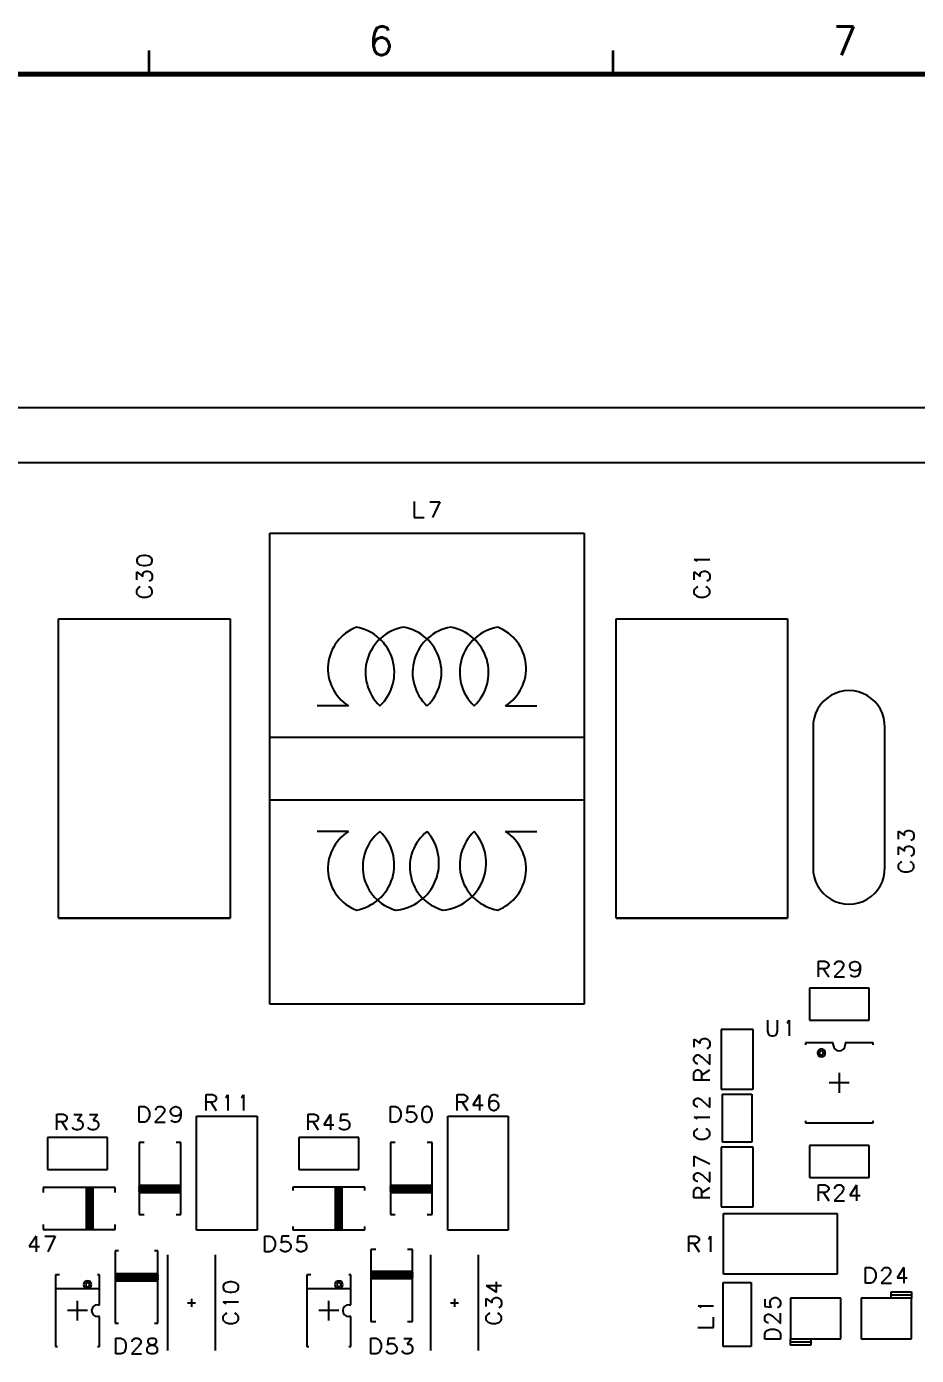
# Model space of a CAD drawing. Extents: x 295 to 953, y 10 to 290.
# Drawn here: x 722.9 to 816.4, y 150.4 to 290 of the extents above; entities that cross this region are included whole.
import ezdxf
from ezdxf.enums import TextEntityAlignment as Align

# ---------------------------------------------------------------- set-up
doc = ezdxf.new("R2010")
doc.units = 0
doc.header["$LTSCALE"] = 5
doc.header["$MEASUREMENT"] = 0
doc.layers.get('0').update_dxf_attribs({"linetype": 'CONTINUOUS', "lineweight": 25})
for name, color, linetype in [('13_C-SILK_GBR', 7, 'CONTINUOUS'), ('문자', 4, 'CONTINUOUS'), ('테두리', 3, 'CONTINUOUS')]:
    doc.layers.add(name, color=color, linetype=linetype)
doc.styles.get("Standard").update_dxf_attribs({"font": 'simplex.shx'})

# ---------------------------------------------------------------- blocks, each defined once
blk = doc.blocks.new('C')
at = {"layer": '테두리'}
for points, const_width in [([(258.75, 287.5), (258.75, 285)], 0.3), ([(307.5, 287.5), (307.5, 285)], 0.3), ([(15, 285), (15, 15), (405, 15), (405, 285), (15, 285)], 0.5)]:
    blk.add_lwpolyline(points, dxfattribs=dict(at, const_width=const_width))
at = {"layer": '문자'}
for s, p in [('6', (283.12, 288.5)), ('7', (331.88, 288.5))]:
    blk.add_text(s, height=3, dxfattribs=at).set_placement(p, align=Align.MIDDLE)

msp = doc.modelspace()

# ---------------------------------------------------------------- linework, layer by layer
at = {"layer": '13_C-SILK_GBR'}
for p, q in [((505.48, 250), (865.18, 250)), ((517.85, 244.22), (843.32, 244.22)), ((763.58, 240.1), (763.58, 238.45)), ((765.23, 240.08), (766.3, 240.08)), ((766.3, 240.08), (765.53, 238.45)), ((763.58, 238.45), (764.65, 238.45)), ((748.44, 187.3), (748.44, 236.8)), ((748.44, 236.8), (781.44, 236.8)), ((781.44, 236.8), (781.44, 187.3)), ((734.52, 234.21), (734.44, 233.99)), ((734.44, 233.99), (734.44, 233.84)), ((734.44, 233.84), (734.52, 233.6)), ((734.74, 234.36), (734.52, 234.21)), ((734.52, 233.6), (734.74, 233.45)), ((735.14, 234.45), (734.74, 234.36)), ((734.74, 233.45), (735.14, 233.38)), ((735.37, 234.45), (735.14, 234.45)), ((735.14, 233.38), (735.37, 233.38)), ((735.76, 234.36), (735.37, 234.45)), ((735.37, 233.38), (735.76, 233.45)), ((735.99, 234.21), (735.76, 234.36)), ((735.76, 233.45), (735.99, 233.6)), ((736.07, 233.99), (735.99, 234.21)), ((735.99, 233.6), (736.07, 233.84)), ((736.07, 233.84), (736.07, 233.99)), ((793.24, 233.88), (793.01, 234.01)), ((793.01, 234.01), (794.64, 234.01)), ((793.32, 233.8), (793.24, 233.88)), ((734.44, 231.88), (734.44, 232.71)), ((734.44, 232.71), (735.07, 232.25)), ((735.07, 232.49), (735.14, 232.64)), ((735.07, 232.25), (735.07, 232.49)), ((735.14, 232.64), (735.22, 232.71)), ((735.22, 232.71), (735.44, 232.8)), ((735.44, 232.8), (735.61, 232.8)), ((735.61, 232.8), (735.84, 232.71)), ((735.91, 231.8), (735.76, 231.73)), ((735.84, 232.71), (735.99, 232.56)), ((735.99, 231.88), (735.91, 231.8)), ((735.99, 232.56), (736.07, 232.34)), ((736.07, 232.1), (735.99, 231.88)), ((736.07, 232.34), (736.07, 232.1)), ((793.01, 231.88), (793.01, 232.71)), ((793.01, 232.71), (793.64, 232.25)), ((793.64, 232.49), (793.71, 232.64)), ((793.64, 232.25), (793.64, 232.49)), ((793.71, 232.64), (793.79, 232.71)), ((793.79, 232.71), (794.01, 232.8)), ((794.01, 232.8), (794.19, 232.8)), ((794.19, 232.8), (794.42, 232.71)), ((794.49, 231.8), (794.34, 231.73)), ((794.42, 232.71), (794.57, 232.56)), ((794.57, 231.88), (794.49, 231.8)), ((794.57, 232.56), (794.64, 232.34)), ((794.64, 232.1), (794.57, 231.88)), ((794.64, 232.34), (794.64, 232.1)), ((734.52, 230.92), (734.42, 230.78)), ((734.42, 230.78), (734.42, 230.5)), ((734.42, 230.5), (734.52, 230.36)), ((734.67, 231.07), (734.52, 230.92)), ((734.52, 230.36), (734.67, 230.22)), ((734.81, 231.15), (734.67, 231.07)), ((735.84, 231.07), (735.67, 231.15)), ((735.99, 230.92), (735.84, 231.07)), ((735.84, 230.22), (735.99, 230.36)), ((736.07, 230.78), (735.99, 230.92)), ((735.99, 230.36), (736.07, 230.5)), ((736.07, 230.5), (736.07, 230.78)), ((793.09, 230.92), (792.99, 230.78)), ((792.99, 230.78), (792.99, 230.5)), ((792.99, 230.5), (793.09, 230.36)), ((793.24, 231.07), (793.09, 230.92)), ((793.09, 230.36), (793.24, 230.22)), ((793.39, 231.15), (793.24, 231.07)), ((794.42, 231.07), (794.24, 231.15)), ((794.57, 230.92), (794.42, 231.07)), ((794.42, 230.22), (794.57, 230.36)), ((794.64, 230.78), (794.57, 230.92)), ((794.57, 230.36), (794.64, 230.5)), ((794.64, 230.5), (794.64, 230.78)), ((734.67, 230.22), (734.81, 230.14)), ((734.81, 230.14), (735.04, 230.08)), ((735.04, 230.08), (735.44, 230.08)), ((735.44, 230.08), (735.67, 230.14)), ((735.67, 230.14), (735.84, 230.22)), ((793.24, 230.22), (793.39, 230.14)), ((793.39, 230.14), (793.62, 230.08)), ((793.62, 230.08), (794.01, 230.08)), ((794.01, 230.08), (794.24, 230.14)), ((794.24, 230.14), (794.42, 230.22)), ((726.23, 227.78), (744.25, 227.78)), ((726.23, 196.35), (726.23, 227.78)), ((744.25, 227.78), (744.25, 196.35)), ((784.8, 227.78), (802.83, 227.78)), ((784.8, 196.35), (784.8, 227.78)), ((802.83, 227.78), (802.83, 196.35)), ((756.69, 218.65), (753.39, 218.65)), ((773.19, 218.65), (776.49, 218.65)), ((805.5, 216.36), (805.5, 201.7)), ((813.04, 201.7), (813.04, 216.36)), ((748.44, 208.75), (748.44, 215.35)), ((748.44, 215.35), (781.44, 215.35)), ((781.44, 215.35), (781.44, 208.75)), ((781.44, 208.75), (748.44, 208.75)), ((756.69, 205.45), (753.39, 205.45)), ((773.19, 205.45), (776.49, 205.45)), ((814.46, 204.65), (814.46, 205.49)), ((814.46, 205.49), (815.09, 205.03)), ((815.09, 205.26), (815.16, 205.41)), ((815.09, 205.03), (815.09, 205.26)), ((815.16, 205.41), (815.24, 205.49)), ((815.24, 205.49), (815.46, 205.57)), ((815.46, 205.57), (815.64, 205.57)), ((815.64, 205.57), (815.87, 205.49)), ((815.87, 205.49), (816.02, 205.34)), ((816.02, 205.34), (816.09, 205.11)), ((814.46, 203), (814.46, 203.84)), ((814.46, 203.84), (815.09, 203.38)), ((815.16, 203.76), (815.24, 203.84)), ((815.24, 203.84), (815.46, 203.92)), ((815.46, 203.92), (815.64, 203.92)), ((815.64, 203.92), (815.87, 203.84)), ((815.94, 204.58), (815.79, 204.5)), ((815.87, 203.84), (816.02, 203.69)), ((816.02, 204.65), (815.94, 204.58)), ((816.09, 204.88), (816.02, 204.65)), ((816.09, 205.11), (816.09, 204.88)), ((815.09, 203.61), (815.16, 203.76)), ((815.09, 203.38), (815.09, 203.61)), ((815.94, 202.93), (815.79, 202.85)), ((816.02, 203), (815.94, 202.93)), ((816.02, 203.69), (816.09, 203.46)), ((816.09, 203.23), (816.02, 203)), ((816.09, 203.46), (816.09, 203.23)), ((814.54, 202.05), (814.44, 201.91)), ((814.44, 201.91), (814.44, 201.62)), ((814.44, 201.62), (814.54, 201.48)), ((814.69, 202.2), (814.54, 202.05)), ((814.54, 201.48), (814.69, 201.34)), ((814.84, 202.27), (814.69, 202.2)), ((814.69, 201.34), (814.84, 201.27)), ((814.84, 201.27), (815.07, 201.2)), ((815.07, 201.2), (815.46, 201.2)), ((815.46, 201.2), (815.69, 201.27)), ((815.87, 202.2), (815.69, 202.27)), ((815.69, 201.27), (815.87, 201.34)), ((816.02, 202.05), (815.87, 202.2)), ((815.87, 201.34), (816.02, 201.48)), ((816.09, 201.91), (816.02, 202.05)), ((816.02, 201.48), (816.09, 201.62)), ((816.09, 201.62), (816.09, 201.91)), ((744.25, 196.35), (726.23, 196.35)), ((726.23, 196.35), (744.25, 196.35)), ((802.83, 196.35), (784.8, 196.35)), ((784.8, 196.35), (802.83, 196.35)), ((806.07, 190.19), (806.07, 191.84)), ((806.07, 191.84), (806.75, 191.84)), ((806.75, 191.84), (806.98, 191.74)), ((806.98, 191.74), (807.05, 191.66)), ((807.05, 191.66), (807.14, 191.51)), ((807.14, 191.36), (807.05, 191.21)), ((807.14, 191.51), (807.14, 191.36)), ((807.79, 191.51), (807.87, 191.66)), ((807.79, 191.44), (807.79, 191.51)), ((807.87, 191.66), (807.94, 191.74)), ((807.94, 191.74), (808.09, 191.84)), ((808.09, 191.84), (808.4, 191.84)), ((808.4, 191.84), (808.55, 191.74)), ((808.55, 191.74), (808.63, 191.66)), ((808.63, 191.66), (808.7, 191.51)), ((808.7, 191.36), (808.63, 191.21)), ((808.7, 191.51), (808.7, 191.36)), ((809.37, 191.36), (809.44, 191.59)), ((809.37, 191.29), (809.37, 191.36)), ((809.44, 191.04), (809.37, 191.29)), ((809.44, 191.59), (809.61, 191.74)), ((809.61, 191.74), (809.86, 191.81)), ((809.86, 191.81), (809.94, 191.81)), ((809.94, 191.81), (810.19, 191.74)), ((810.19, 191.74), (810.35, 191.59)), ((810.35, 191.59), (810.44, 191.29)), ((810.44, 191.29), (810.35, 191.04)), ((810.44, 191.29), (810.44, 190.89)), ((806.75, 191.04), (806.07, 191.04)), ((806.59, 191.04), (807.14, 190.19)), ((806.98, 191.11), (806.75, 191.04)), ((807.05, 191.21), (806.98, 191.11)), ((808.48, 190.96), (807.72, 190.19)), ((807.72, 190.19), (808.79, 190.19)), ((808.63, 191.21), (808.48, 190.96)), ((809.61, 190.89), (809.44, 191.04)), ((809.53, 190.26), (809.44, 190.41)), ((809.77, 190.19), (809.53, 190.26)), ((809.86, 190.81), (809.61, 190.89)), ((809.94, 190.19), (809.77, 190.19)), ((809.94, 190.81), (809.86, 190.81)), ((810.19, 190.89), (809.94, 190.81)), ((810.19, 190.26), (809.94, 190.19)), ((810.35, 191.04), (810.19, 190.89)), ((810.35, 190.49), (810.19, 190.26)), ((810.44, 190.89), (810.35, 190.49)), ((811.4, 188.98), (805.11, 188.98)), ((805.11, 188.98), (805.11, 185.62)), ((811.4, 185.62), (811.4, 188.98)), ((781.44, 187.3), (748.44, 187.3)), ((800.7, 185.65), (800.7, 184.48)), ((801.78, 184.48), (801.78, 185.65)), ((795.85, 184.67), (795.85, 178.38)), ((799.2, 184.67), (795.85, 184.67)), ((799.2, 178.38), (799.2, 184.67)), ((800.7, 184.48), (800.78, 184.22)), ((801.69, 184.22), (801.78, 184.48)), ((802.77, 185.32), (802.86, 185.4)), ((802.86, 185.4), (802.99, 185.63)), ((802.99, 185.63), (802.99, 184)), ((805.11, 185.62), (811.4, 185.62)), ((793.01, 182.79), (793.01, 183.63)), ((793.01, 183.63), (793.64, 183.17)), ((793.64, 183.4), (793.71, 183.55)), ((793.64, 183.17), (793.64, 183.4)), ((793.71, 183.55), (793.79, 183.63)), ((793.79, 183.63), (794.01, 183.71)), ((794.01, 183.71), (794.19, 183.71)), ((794.19, 183.71), (794.42, 183.63)), ((794.42, 183.63), (794.57, 183.48)), ((794.57, 183.48), (794.64, 183.25)), ((794.64, 183.01), (794.57, 182.79)), ((794.64, 183.25), (794.64, 183.01)), ((800.78, 184.22), (800.93, 184.07)), ((800.93, 184.07), (801.17, 184)), ((801.17, 184), (801.32, 184)), ((801.32, 184), (801.54, 184.07)), ((801.54, 184.07), (801.69, 184.22)), ((804.69, 183.24), (804.69, 183.03)), ((807.62, 183.24), (804.69, 183.24)), ((807.62, 183.03), (807.62, 183.24)), ((808.88, 183.24), (808.88, 183.03)), ((811.81, 183.24), (808.88, 183.24)), ((811.81, 183.03), (811.81, 183.24)), ((792.99, 181.68), (793.09, 181.83)), ((792.99, 181.36), (792.99, 181.68)), ((793.09, 181.83), (793.16, 181.9)), ((793.16, 181.9), (793.32, 181.98)), ((793.32, 181.98), (793.47, 181.98)), ((793.47, 181.98), (793.62, 181.9)), ((793.62, 181.9), (793.86, 181.75)), ((793.86, 181.75), (794.64, 180.99)), ((794.49, 182.71), (794.34, 182.64)), ((794.57, 182.79), (794.49, 182.71)), ((794.64, 180.99), (794.64, 182.06)), ((793.09, 181.21), (792.99, 181.36)), ((792.99, 180.03), (793.09, 180.25)), ((793.16, 181.14), (793.09, 181.21)), ((793.09, 180.25), (793.16, 180.33)), ((793.32, 181.06), (793.16, 181.14)), ((793.16, 180.33), (793.32, 180.41)), ((793.39, 181.06), (793.32, 181.06)), ((793.32, 180.41), (793.47, 180.41)), ((793.47, 180.41), (793.62, 180.33)), ((793.62, 180.33), (793.71, 180.25)), ((793.71, 180.25), (793.79, 180.03)), ((793.79, 179.87), (794.64, 180.41)), ((808.25, 180.1), (808.25, 178)), ((792.99, 179.34), (792.99, 180.03)), ((794.64, 179.34), (792.99, 179.34)), ((793.79, 180.03), (793.79, 179.34)), ((809.3, 179.05), (807.2, 179.05)), ((741.72, 176.16), (741.72, 177.81)), ((741.72, 177.81), (742.4, 177.81)), ((742.4, 177.81), (742.63, 177.71)), ((742.63, 177.71), (742.7, 177.64)), ((742.7, 177.64), (742.79, 177.49)), ((742.79, 177.34), (742.7, 177.19)), ((742.79, 177.49), (742.79, 177.34)), ((743.79, 177.49), (743.87, 177.56)), ((743.87, 177.56), (744, 177.79)), ((744, 177.79), (744, 176.16)), ((745.44, 177.49), (745.52, 177.56)), ((745.52, 177.56), (745.65, 177.79)), ((745.65, 177.79), (745.65, 176.16)), ((768.12, 176.16), (768.12, 177.81)), ((768.12, 177.81), (768.8, 177.81)), ((768.8, 177.81), (769.03, 177.71)), ((769.03, 177.71), (769.1, 177.64)), ((769.1, 177.64), (769.19, 177.49)), ((769.19, 177.34), (769.1, 177.19)), ((769.19, 177.49), (769.19, 177.34)), ((770.47, 177.79), (769.77, 176.71)), ((770.47, 177.79), (770.47, 176.16)), ((771.49, 177.49), (771.42, 177.09)), ((771.66, 177.71), (771.49, 177.49)), ((771.91, 177.79), (771.66, 177.71)), ((772.07, 177.79), (771.91, 177.79)), ((772.32, 177.71), (772.07, 177.79)), ((772.4, 177.56), (772.32, 177.71)), ((792.99, 177.14), (793.09, 177.29)), ((793.09, 177.29), (793.16, 177.36)), ((793.16, 177.36), (793.32, 177.44)), ((793.32, 177.44), (793.47, 177.44)), ((793.47, 177.44), (793.62, 177.36)), ((793.62, 177.36), (793.86, 177.21)), ((794.64, 176.45), (794.64, 177.52)), ((795.85, 178.38), (799.2, 178.38)), ((796, 172.82), (796, 177.85)), ((796, 177.85), (799.05, 177.85)), ((799.05, 177.85), (799.05, 172.82)), ((734.7, 176.57), (735.24, 176.57)), ((734.7, 174.92), (734.7, 176.57)), ((735.24, 176.57), (735.47, 176.47)), ((735.47, 176.47), (735.62, 176.32)), ((735.62, 176.32), (735.69, 176.18)), ((735.69, 176.18), (735.78, 175.95)), ((735.78, 175.95), (735.78, 175.55)), ((736.43, 176.25), (736.5, 176.4)), ((736.43, 176.18), (736.43, 176.25)), ((736.5, 176.4), (736.58, 176.47)), ((736.58, 176.47), (736.73, 176.57)), ((736.73, 176.57), (737.04, 176.57)), ((737.04, 176.57), (737.19, 176.47)), ((737.27, 175.95), (737.12, 175.7)), ((737.19, 176.47), (737.27, 176.4)), ((737.27, 176.4), (737.34, 176.25)), ((737.34, 176.1), (737.27, 175.95)), ((737.34, 176.25), (737.34, 176.1)), ((738, 176.1), (738.08, 176.32)), ((738, 176.03), (738, 176.1)), ((738.08, 175.77), (738, 176.03)), ((738.08, 176.32), (738.25, 176.47)), ((738.25, 176.47), (738.5, 176.55)), ((738.5, 176.55), (738.57, 176.55)), ((738.57, 176.55), (738.83, 176.47)), ((738.83, 176.47), (738.99, 176.32)), ((738.99, 176.32), (739.08, 176.03)), ((739.08, 176.03), (738.99, 175.77)), ((739.08, 176.03), (739.08, 175.62)), ((742.4, 177.01), (741.72, 177.01)), ((742.24, 177.01), (742.79, 176.16)), ((742.63, 177.09), (742.4, 177.01)), ((742.7, 177.19), (742.63, 177.09)), ((761.1, 176.57), (761.64, 176.57)), ((761.1, 174.92), (761.1, 176.57)), ((761.64, 176.57), (761.87, 176.47)), ((761.87, 176.47), (762.02, 176.32)), ((762.02, 176.32), (762.09, 176.18)), ((762.09, 176.18), (762.18, 175.95)), ((762.18, 175.95), (762.18, 175.55)), ((762.9, 176.55), (762.83, 175.85)), ((762.83, 175.85), (762.9, 175.92)), ((763.67, 176.55), (762.9, 176.55)), ((762.9, 175.92), (763.13, 176)), ((763.13, 176), (763.35, 176)), ((763.35, 176), (763.59, 175.92)), ((763.59, 175.92), (763.74, 175.77)), ((764.48, 176.25), (764.4, 175.85)), ((764.63, 176.47), (764.48, 176.25)), ((764.87, 176.55), (764.63, 176.47)), ((765.02, 176.55), (764.87, 176.55)), ((765.24, 176.47), (765.02, 176.55)), ((765.39, 176.25), (765.24, 176.47)), ((765.48, 175.85), (765.39, 176.25)), ((768.8, 177.01), (768.12, 177.01)), ((768.64, 177.01), (769.19, 176.16)), ((769.03, 177.09), (768.8, 177.01)), ((769.1, 177.19), (769.03, 177.09)), ((769.77, 176.71), (770.84, 176.71)), ((771.42, 177.09), (771.42, 176.71)), ((771.49, 176.94), (771.42, 176.71)), ((771.42, 176.71), (771.49, 176.39)), ((771.66, 177.09), (771.49, 176.94)), ((771.49, 176.39), (771.66, 176.24)), ((771.91, 177.16), (771.66, 177.09)), ((771.66, 176.24), (771.91, 176.16)), ((771.99, 177.16), (771.91, 177.16)), ((771.91, 176.16), (771.99, 176.16)), ((772.23, 177.09), (771.99, 177.16)), ((771.99, 176.16), (772.23, 176.24)), ((772.4, 176.94), (772.23, 177.09)), ((772.23, 176.24), (772.4, 176.39)), ((772.49, 176.71), (772.4, 176.94)), ((772.4, 176.39), (772.49, 176.61)), ((772.49, 176.61), (772.49, 176.71)), ((792.99, 176.83), (792.99, 177.14)), ((793.09, 176.68), (792.99, 176.83)), ((793.16, 176.6), (793.09, 176.68)), ((793.32, 176.53), (793.16, 176.6)), ((793.39, 176.53), (793.32, 176.53)), ((793.86, 177.21), (794.64, 176.45)), ((726.04, 174.1), (726.04, 175.75)), ((726.04, 175.75), (726.73, 175.75)), ((726.73, 174.95), (726.04, 174.95)), ((726.57, 174.95), (727.11, 174.1)), ((726.73, 175.75), (726.95, 175.65)), ((726.95, 175.03), (726.73, 174.95)), ((726.95, 175.65), (727.03, 175.58)), ((727.03, 175.12), (726.95, 175.03)), ((727.03, 175.58), (727.11, 175.42)), ((727.11, 175.27), (727.03, 175.12)), ((727.11, 175.42), (727.11, 175.27)), ((727.84, 175.73), (728.68, 175.73)), ((728.68, 175.73), (728.22, 175.1)), ((728.22, 175.1), (728.45, 175.1)), ((728.45, 175.1), (728.6, 175.03)), ((728.6, 175.03), (728.68, 174.95)), ((728.68, 174.95), (728.76, 174.73)), ((728.76, 174.55), (728.68, 174.32)), ((728.76, 174.73), (728.76, 174.55)), ((729.49, 175.73), (730.33, 175.73)), ((730.33, 175.73), (729.87, 175.1)), ((729.87, 175.1), (730.1, 175.1)), ((730.1, 175.1), (730.25, 175.03)), ((730.25, 175.03), (730.33, 174.95)), ((730.33, 174.95), (730.41, 174.73)), ((730.41, 174.55), (730.33, 174.32)), ((730.41, 174.73), (730.41, 174.55)), ((735.24, 174.92), (734.7, 174.92)), ((735.47, 175), (735.24, 174.92)), ((735.62, 175.15), (735.47, 175)), ((735.69, 175.32), (735.62, 175.15)), ((735.78, 175.55), (735.69, 175.32)), ((737.12, 175.7), (736.35, 174.92)), ((736.35, 174.92), (737.43, 174.92)), ((738.25, 175.62), (738.08, 175.77)), ((738.17, 175), (738.08, 175.15)), ((738.41, 174.92), (738.17, 175)), ((738.5, 175.55), (738.25, 175.62)), ((738.57, 174.92), (738.41, 174.92)), ((738.57, 175.55), (738.5, 175.55)), ((738.83, 175.62), (738.57, 175.55)), ((738.83, 175), (738.57, 174.92)), ((738.99, 175.77), (738.83, 175.62)), ((738.99, 175.23), (738.83, 175)), ((739.08, 175.62), (738.99, 175.23)), ((740.73, 163.58), (740.73, 175.54)), ((740.73, 175.54), (747.08, 175.54)), ((747.08, 175.54), (747.08, 163.58)), ((752.44, 174.1), (752.44, 175.75)), ((752.44, 175.75), (753.13, 175.75)), ((753.13, 174.95), (752.44, 174.95)), ((752.97, 174.95), (753.51, 174.1)), ((753.13, 175.75), (753.35, 175.65)), ((753.35, 175.03), (753.13, 174.95)), ((753.35, 175.65), (753.43, 175.58)), ((753.43, 175.12), (753.35, 175.03)), ((753.43, 175.58), (753.51, 175.42)), ((753.51, 175.27), (753.43, 175.12)), ((753.51, 175.42), (753.51, 175.27)), ((754.8, 175.73), (754.09, 174.65)), ((754.09, 174.65), (755.16, 174.65)), ((754.8, 175.73), (754.8, 174.1)), ((755.89, 175.73), (755.82, 175.03)), ((755.82, 175.03), (755.89, 175.1)), ((756.65, 175.73), (755.89, 175.73)), ((755.89, 175.1), (756.12, 175.18)), ((756.12, 175.18), (756.34, 175.18)), ((756.34, 175.18), (756.58, 175.1)), ((756.58, 175.1), (756.73, 174.95)), ((756.73, 174.95), (756.81, 174.73)), ((756.81, 174.55), (756.73, 174.32)), ((756.81, 174.73), (756.81, 174.55)), ((761.64, 174.92), (761.1, 174.92)), ((761.87, 175), (761.64, 174.92)), ((762.02, 175.15), (761.87, 175)), ((762.09, 175.32), (762.02, 175.15)), ((762.18, 175.55), (762.09, 175.32)), ((762.83, 175.08), (762.75, 175.23)), ((762.9, 175), (762.83, 175.08)), ((763.13, 174.92), (762.9, 175)), ((763.35, 174.92), (763.13, 174.92)), ((763.59, 175), (763.35, 174.92)), ((763.74, 175.15), (763.59, 175)), ((763.74, 175.77), (763.83, 175.55)), ((763.83, 175.38), (763.74, 175.15)), ((763.83, 175.55), (763.83, 175.38)), ((764.4, 175.85), (764.4, 175.62)), ((764.4, 175.62), (764.48, 175.23)), ((764.48, 175.23), (764.63, 175)), ((764.63, 175), (764.87, 174.92)), ((764.87, 174.92), (765.02, 174.92)), ((765.02, 174.92), (765.24, 175)), ((765.24, 175), (765.39, 175.23)), ((765.39, 175.23), (765.48, 175.62)), ((765.48, 175.62), (765.48, 175.85)), ((767.13, 163.58), (767.13, 175.54)), ((767.13, 175.54), (773.48, 175.54)), ((773.48, 175.54), (773.48, 163.58)), ((793.24, 175.31), (793.01, 175.43)), ((793.01, 175.43), (794.64, 175.43)), ((793.32, 175.22), (793.24, 175.31)), ((804.69, 175.07), (804.69, 174.86)), ((804.69, 174.86), (811.81, 174.86)), ((811.81, 174.86), (811.81, 175.07)), ((725.08, 173.3), (725.08, 169.95)), ((731.37, 173.3), (725.08, 173.3)), ((727.77, 174.25), (727.69, 174.4)), ((727.84, 174.17), (727.77, 174.25)), ((728.07, 174.1), (727.84, 174.17)), ((728.3, 174.1), (728.07, 174.1)), ((728.53, 174.17), (728.3, 174.1)), ((728.68, 174.32), (728.53, 174.17)), ((729.42, 174.25), (729.34, 174.4)), ((729.49, 174.17), (729.42, 174.25)), ((729.72, 174.1), (729.49, 174.17)), ((729.95, 174.1), (729.72, 174.1)), ((730.18, 174.17), (729.95, 174.1)), ((730.33, 174.32), (730.18, 174.17)), ((731.37, 169.95), (731.37, 173.3)), ((751.48, 173.3), (751.48, 169.95)), ((757.77, 173.3), (751.48, 173.3)), ((755.82, 174.25), (755.74, 174.4)), ((755.89, 174.17), (755.82, 174.25)), ((756.12, 174.1), (755.89, 174.17)), ((756.34, 174.1), (756.12, 174.1)), ((756.58, 174.17), (756.34, 174.1)), ((756.73, 174.32), (756.58, 174.17)), ((757.77, 169.95), (757.77, 173.3)), ((793.09, 174), (792.99, 173.86)), ((792.99, 173.86), (792.99, 173.57)), ((792.99, 173.57), (793.09, 173.43)), ((793.24, 174.15), (793.09, 174)), ((793.09, 173.43), (793.24, 173.29)), ((793.39, 174.22), (793.24, 174.15)), ((793.24, 173.29), (793.39, 173.22)), ((793.39, 173.22), (793.62, 173.15)), ((793.62, 173.15), (794.01, 173.15)), ((794.01, 173.15), (794.24, 173.22)), ((794.42, 174.15), (794.24, 174.22)), ((794.24, 173.22), (794.42, 173.29)), ((794.57, 174), (794.42, 174.15)), ((794.42, 173.29), (794.57, 173.43)), ((794.64, 173.86), (794.57, 174)), ((794.57, 173.43), (794.64, 173.57)), ((794.64, 173.57), (794.64, 173.86)), ((734.69, 172.77), (734.69, 165.22)), ((735.21, 172.77), (734.69, 172.77)), ((739.09, 172.77), (738.57, 172.77)), ((739.09, 165.22), (739.09, 172.77)), ((761.09, 172.77), (761.09, 165.22)), ((761.61, 172.77), (761.09, 172.77)), ((765.49, 172.77), (764.97, 172.77)), ((765.49, 165.22), (765.49, 172.77)), ((795.85, 172.29), (795.85, 166.01)), ((799.2, 172.29), (795.85, 172.29)), ((799.05, 172.82), (796, 172.82)), ((799.2, 166.01), (799.2, 172.29)), ((805.11, 172.48), (805.11, 169.12)), ((811.4, 172.48), (805.11, 172.48)), ((811.4, 169.12), (811.4, 172.48)), ((793.01, 170.26), (793.01, 171.34)), ((793.01, 171.34), (794.64, 170.56)), ((725.08, 169.95), (731.37, 169.95)), ((751.48, 169.95), (757.77, 169.95)), ((792.99, 169.3), (793.09, 169.45)), ((792.99, 168.99), (792.99, 169.3)), ((793.09, 168.84), (792.99, 168.99)), ((793.09, 169.45), (793.16, 169.53)), ((793.16, 169.53), (793.32, 169.6)), ((793.32, 169.6), (793.47, 169.6)), ((793.47, 169.6), (793.62, 169.53)), ((793.62, 169.53), (793.86, 169.38)), ((793.86, 169.38), (794.64, 168.61)), ((794.64, 168.61), (794.64, 169.69)), ((805.11, 169.12), (811.4, 169.12)), ((724.61, 168.05), (724.61, 167.53)), ((732.16, 168.05), (724.61, 168.05)), ((729.12, 168.05), (729.12, 163.65)), ((729.22, 168.05), (729.12, 168.05)), ((729.22, 163.65), (729.22, 168.05)), ((729.33, 168.05), (729.33, 163.65)), ((729.43, 168.05), (729.33, 168.05)), ((729.43, 163.65), (729.43, 168.05)), ((729.54, 168.05), (729.54, 163.65)), ((729.64, 168.05), (729.54, 168.05)), ((729.64, 163.65), (729.64, 168.05)), ((729.75, 168.05), (729.75, 163.65)), ((729.85, 168.05), (729.75, 168.05)), ((729.85, 163.65), (729.85, 168.05)), ((732.16, 167.53), (732.16, 168.05)), ((739.09, 168.26), (734.69, 168.26)), ((734.69, 168.16), (739.09, 168.16)), ((734.69, 168.05), (734.69, 168.16)), ((739.09, 168.05), (734.69, 168.05)), ((734.69, 167.95), (739.09, 167.95)), ((734.69, 167.84), (734.69, 167.95)), ((739.09, 167.84), (734.69, 167.84)), ((734.69, 167.74), (739.09, 167.74)), ((734.69, 167.63), (734.69, 167.74)), ((739.09, 167.63), (734.69, 167.63)), ((734.69, 167.53), (739.09, 167.53)), ((739.09, 168.16), (739.09, 168.26)), ((739.09, 167.95), (739.09, 168.05)), ((739.09, 167.74), (739.09, 167.84)), ((739.09, 167.53), (739.09, 167.63)), ((758.42, 168.08), (750.83, 168.08)), ((750.83, 168.08), (750.83, 167.75)), ((755.4, 168.08), (755.3, 168.08)), ((755.3, 168.08), (755.3, 163.62)), ((755.4, 163.62), (755.4, 168.08)), ((755.61, 168.08), (755.51, 168.08)), ((755.51, 168.08), (755.51, 163.62)), ((755.61, 163.62), (755.61, 168.08)), ((755.82, 168.08), (755.72, 168.08)), ((755.72, 168.08), (755.72, 163.62)), ((755.82, 163.62), (755.82, 168.08)), ((756.03, 168.08), (755.93, 168.08)), ((755.93, 168.08), (755.93, 163.62)), ((756.03, 163.62), (756.03, 168.08)), ((758.42, 167.75), (758.42, 168.08)), ((765.49, 168.26), (761.09, 168.26)), ((761.09, 168.16), (765.49, 168.16)), ((761.09, 168.05), (761.09, 168.16)), ((765.49, 168.05), (761.09, 168.05)), ((761.09, 167.95), (765.49, 167.95)), ((761.09, 167.84), (761.09, 167.95)), ((765.49, 167.84), (761.09, 167.84)), ((761.09, 167.74), (765.49, 167.74)), ((761.09, 167.63), (761.09, 167.74)), ((765.49, 167.63), (761.09, 167.63)), ((761.09, 167.53), (765.49, 167.53)), ((765.49, 168.16), (765.49, 168.26)), ((765.49, 167.95), (765.49, 168.05)), ((765.49, 167.74), (765.49, 167.84)), ((765.49, 167.53), (765.49, 167.63)), ((792.99, 167.65), (793.09, 167.88)), ((792.99, 166.96), (792.99, 167.65)), ((793.16, 168.76), (793.09, 168.84)), ((793.09, 167.88), (793.16, 167.95)), ((793.32, 168.69), (793.16, 168.76)), ((793.16, 167.95), (793.32, 168.04)), ((793.39, 168.69), (793.32, 168.69)), ((793.32, 168.04), (793.47, 168.04)), ((793.47, 168.04), (793.62, 167.95)), ((793.62, 167.95), (793.71, 167.88)), ((793.71, 167.88), (793.79, 167.65)), ((793.79, 167.49), (794.64, 168.04)), ((793.79, 167.65), (793.79, 166.96)), ((806.07, 166.67), (806.07, 168.32)), ((806.07, 168.32), (806.75, 168.32)), ((806.75, 167.52), (806.07, 167.52)), ((806.59, 167.52), (807.14, 166.67)), ((806.75, 168.32), (806.98, 168.22)), ((806.98, 167.6), (806.75, 167.52)), ((806.98, 168.22), (807.05, 168.15)), ((807.05, 167.7), (806.98, 167.6)), ((807.05, 168.15), (807.14, 168)), ((807.14, 167.85), (807.05, 167.7)), ((807.14, 168), (807.14, 167.85)), ((807.79, 168), (807.87, 168.15)), ((807.79, 167.93), (807.79, 168)), ((807.87, 168.15), (807.94, 168.22)), ((807.94, 168.22), (808.09, 168.32)), ((808.09, 168.32), (808.4, 168.32)), ((808.4, 168.32), (808.55, 168.22)), ((808.63, 167.7), (808.48, 167.45)), ((808.55, 168.22), (808.63, 168.15)), ((808.63, 168.15), (808.7, 168)), ((808.7, 167.85), (808.63, 167.7)), ((808.7, 168), (808.7, 167.85)), ((810.07, 168.3), (809.37, 167.22)), ((810.07, 168.3), (810.07, 166.67)), ((794.64, 166.96), (792.99, 166.96)), ((808.48, 167.45), (807.72, 166.67)), ((807.72, 166.67), (808.79, 166.67)), ((809.37, 167.22), (810.44, 167.22)), ((734.69, 165.22), (735.21, 165.22)), ((738.57, 165.22), (739.09, 165.22)), ((761.09, 165.22), (761.61, 165.22)), ((764.97, 165.22), (765.49, 165.22)), ((795.85, 166.01), (799.2, 166.01)), ((796.08, 158.96), (796.08, 165.31)), ((796.08, 165.31), (808.05, 165.31)), ((808.05, 165.31), (808.05, 158.96)), ((724.61, 164.17), (724.61, 163.65)), ((724.61, 163.65), (732.16, 163.65)), ((729.33, 163.65), (729.22, 163.65)), ((729.54, 163.65), (729.43, 163.65)), ((729.75, 163.65), (729.64, 163.65)), ((732.16, 163.65), (732.16, 164.17)), ((747.08, 163.58), (740.73, 163.58)), ((750.83, 163.95), (750.83, 163.62)), ((750.83, 163.62), (758.42, 163.62)), ((755.51, 163.62), (755.4, 163.62)), ((755.72, 163.62), (755.61, 163.62)), ((755.93, 163.62), (755.82, 163.62)), ((758.42, 163.62), (758.42, 163.95)), ((773.48, 163.58), (767.13, 163.58)), ((723.86, 162.94), (723.15, 161.86)), ((723.86, 162.94), (723.86, 161.31)), ((724.8, 162.94), (725.88, 162.94)), ((725.88, 162.94), (725.1, 161.31)), ((747.9, 162.96), (748.44, 162.96)), ((747.9, 161.31), (747.9, 162.96)), ((748.44, 162.96), (748.67, 162.86)), ((748.67, 162.86), (748.82, 162.71)), ((748.82, 162.71), (748.89, 162.56)), ((748.89, 162.56), (748.98, 162.34)), ((748.98, 161.94), (748.89, 161.71)), ((748.98, 162.34), (748.98, 161.94)), ((749.7, 162.94), (749.63, 162.24)), ((749.63, 162.24), (749.7, 162.31)), ((750.47, 162.94), (749.7, 162.94)), ((749.7, 162.31), (749.93, 162.39)), ((749.93, 162.39), (750.15, 162.39)), ((750.15, 162.39), (750.39, 162.31)), ((750.39, 162.31), (750.54, 162.16)), ((750.54, 162.16), (750.63, 161.94)), ((750.63, 161.94), (750.63, 161.76)), ((751.35, 162.94), (751.28, 162.24)), ((751.28, 162.24), (751.35, 162.31)), ((752.12, 162.94), (751.35, 162.94)), ((751.35, 162.31), (751.58, 162.39)), ((751.58, 162.39), (751.8, 162.39)), ((751.8, 162.39), (752.04, 162.31)), ((752.04, 162.31), (752.19, 162.16)), ((752.19, 162.16), (752.28, 161.94)), ((752.28, 161.94), (752.28, 161.76)), ((792.45, 161.31), (792.45, 162.96)), ((792.45, 162.96), (793.14, 162.96)), ((793.14, 162.16), (792.45, 162.16)), ((792.98, 162.16), (793.53, 161.31)), ((793.14, 162.96), (793.37, 162.86)), ((793.37, 162.24), (793.14, 162.16)), ((793.37, 162.86), (793.44, 162.79)), ((793.44, 162.34), (793.37, 162.24)), ((793.44, 162.79), (793.53, 162.64)), ((793.53, 162.49), (793.44, 162.34)), ((793.53, 162.64), (793.53, 162.49)), ((794.52, 162.64), (794.61, 162.71)), ((794.61, 162.71), (794.74, 162.94)), ((794.74, 162.94), (794.74, 161.31)), ((723.15, 161.86), (724.23, 161.86)), ((732.52, 161.39), (732.19, 161.39)), ((732.19, 161.39), (732.19, 153.8)), ((736.64, 161.39), (736.31, 161.39)), ((736.64, 153.8), (736.64, 161.39)), ((737.68, 160.98), (737.68, 150.92)), ((742.7, 150.92), (742.7, 160.98)), ((748.44, 161.31), (747.9, 161.31)), ((748.67, 161.39), (748.44, 161.31)), ((748.82, 161.54), (748.67, 161.39)), ((748.89, 161.71), (748.82, 161.54)), ((749.63, 161.46), (749.55, 161.61)), ((749.7, 161.39), (749.63, 161.46)), ((749.93, 161.31), (749.7, 161.39)), ((750.15, 161.31), (749.93, 161.31)), ((750.39, 161.39), (750.15, 161.31)), ((750.54, 161.54), (750.39, 161.39)), ((750.63, 161.76), (750.54, 161.54)), ((751.28, 161.46), (751.2, 161.61)), ((751.35, 161.39), (751.28, 161.46)), ((751.58, 161.31), (751.35, 161.39)), ((751.8, 161.31), (751.58, 161.31)), ((752.04, 161.39), (751.8, 161.31)), ((752.19, 161.54), (752.04, 161.39)), ((752.28, 161.76), (752.19, 161.54)), ((759.03, 161.53), (759.03, 153.99)), ((759.55, 161.53), (759.03, 161.53)), ((763.43, 161.53), (762.9, 161.53)), ((763.43, 153.99), (763.43, 161.53)), ((765.31, 160.98), (765.31, 150.92)), ((770.34, 150.92), (770.34, 160.98)), ((759.03, 159.23), (759.03, 159.12)), ((763.43, 159.23), (759.03, 159.23)), ((811.02, 159.66), (811.55, 159.66)), ((811.02, 158.01), (811.02, 159.66)), ((811.55, 159.66), (811.78, 159.56)), ((811.78, 159.56), (811.93, 159.41)), ((811.93, 159.41), (812, 159.26)), ((812, 159.26), (812.09, 159.04)), ((812.74, 159.34), (812.82, 159.49)), ((812.74, 159.26), (812.74, 159.34)), ((812.82, 159.49), (812.89, 159.56)), ((812.89, 159.56), (813.04, 159.66)), ((813.04, 159.66), (813.35, 159.66)), ((813.35, 159.66), (813.5, 159.56)), ((813.5, 159.56), (813.58, 159.49)), ((813.58, 159.49), (813.65, 159.34)), ((813.65, 159.19), (813.58, 159.04)), ((813.65, 159.34), (813.65, 159.19)), ((815.02, 159.64), (814.32, 158.56)), ((815.02, 159.64), (815.02, 158.01)), ((725.92, 158.9), (725.92, 151.35)), ((726.34, 158.9), (725.92, 158.9)), ((730.53, 158.9), (730.32, 158.9)), ((730.53, 155.75), (730.53, 158.9)), ((736.64, 159), (732.19, 159)), ((732.19, 159), (732.19, 158.9)), ((732.19, 158.9), (736.64, 158.9)), ((736.64, 158.79), (732.19, 158.79)), ((732.19, 158.79), (732.19, 158.69)), ((732.19, 158.69), (736.64, 158.69)), ((736.64, 158.58), (732.19, 158.58)), ((732.19, 158.58), (732.19, 158.48)), ((732.19, 158.48), (736.64, 158.48)), ((736.64, 158.37), (732.19, 158.37)), ((732.19, 158.37), (732.19, 158.27)), ((732.19, 158.27), (736.64, 158.27)), ((736.64, 158.9), (736.64, 158.79)), ((736.64, 158.69), (736.64, 158.58)), ((736.64, 158.48), (736.64, 158.37)), ((743.59, 157.9), (743.51, 157.68)), ((743.82, 158.05), (743.59, 157.9)), ((744.21, 158.14), (743.82, 158.05)), ((744.44, 158.14), (744.21, 158.14)), ((744.84, 158.05), (744.44, 158.14)), ((745.07, 157.9), (744.84, 158.05)), ((745.14, 157.68), (745.07, 157.9)), ((752.32, 158.9), (752.32, 151.35)), ((752.74, 158.9), (752.32, 158.9)), ((756.93, 158.9), (756.72, 158.9)), ((756.93, 155.75), (756.93, 158.9)), ((759.03, 159.12), (763.43, 159.12)), ((759.03, 159.02), (759.03, 158.91)), ((763.43, 159.02), (759.03, 159.02)), ((759.03, 158.91), (763.43, 158.91)), ((759.03, 158.81), (759.03, 158.7)), ((763.43, 158.81), (759.03, 158.81)), ((759.03, 158.7), (763.43, 158.7)), ((759.03, 158.6), (759.03, 158.49)), ((763.43, 158.6), (759.03, 158.6)), ((759.03, 158.49), (763.43, 158.49)), ((763.43, 159.12), (763.43, 159.02)), ((763.43, 158.91), (763.43, 158.81)), ((763.43, 158.7), (763.43, 158.6)), ((771.15, 157.77), (772.23, 157.06)), ((771.15, 157.77), (772.78, 157.77)), ((772.23, 157.06), (772.23, 158.14)), ((796.06, 158.07), (798.99, 158.07)), ((796.06, 151.36), (796.06, 158.07)), ((808.05, 158.96), (796.08, 158.96)), ((798.99, 158.07), (798.99, 151.36)), ((811.55, 158.01), (811.02, 158.01)), ((811.78, 158.09), (811.55, 158.01)), ((811.93, 158.24), (811.78, 158.09)), ((812, 158.41), (811.93, 158.24)), ((812.09, 158.64), (812, 158.41)), ((812.09, 159.04), (812.09, 158.64)), ((813.43, 158.79), (812.67, 158.01)), ((812.67, 158.01), (813.74, 158.01)), ((813.58, 159.04), (813.43, 158.79)), ((814.32, 158.56), (815.39, 158.56)), ((730.53, 157.43), (725.92, 157.43)), ((740.19, 156.37), (740.19, 155.53)), ((743.51, 157.68), (743.51, 157.53)), ((743.51, 157.53), (743.59, 157.29)), ((743.59, 157.29), (743.82, 157.14)), ((743.82, 157.14), (744.21, 157.06)), ((744.21, 157.06), (744.44, 157.06)), ((744.44, 157.06), (744.84, 157.14)), ((744.84, 157.14), (745.07, 157.29)), ((745.07, 157.29), (745.14, 157.53)), ((745.14, 157.53), (745.14, 157.68)), ((756.93, 157.43), (752.32, 157.43)), ((767.83, 156.37), (767.83, 155.53)), ((771.15, 155.56), (771.15, 156.4)), ((771.15, 156.4), (771.78, 155.94)), ((771.85, 156.33), (771.93, 156.4)), ((771.93, 156.4), (772.15, 156.49)), ((772.15, 156.49), (772.33, 156.49)), ((772.33, 156.49), (772.55, 156.4)), ((772.55, 156.4), (772.7, 156.25)), ((801.07, 156.25), (801.22, 156.4)), ((801.22, 156.4), (801.44, 156.49)), ((801.44, 156.49), (801.61, 156.49)), ((801.61, 156.49), (801.84, 156.4)), ((801.84, 156.4), (801.99, 156.25)), ((808.42, 156.44), (803.14, 156.44)), ((803.14, 156.44), (803.14, 152.15)), ((808.42, 152.15), (808.42, 156.44)), ((810.56, 156.44), (810.56, 152.15)), ((815.84, 156.44), (810.56, 156.44)), ((813.7, 156.77), (813.7, 157.1)), ((813.7, 157.1), (815.84, 157.1)), ((813.7, 156.44), (813.7, 156.77)), ((813.7, 156.77), (815.84, 156.77)), ((815.84, 157.1), (815.84, 156.77)), ((815.84, 156.77), (815.84, 156.44)), ((815.84, 152.15), (815.84, 156.44)), ((729.28, 155.12), (727.18, 155.12)), ((728.23, 154.08), (728.23, 156.17)), ((730.32, 155.75), (730.53, 155.75)), ((739.77, 155.95), (740.61, 155.95)), ((743.74, 155.92), (743.51, 156.05)), ((743.51, 156.05), (745.14, 156.05)), ((743.82, 155.83), (743.74, 155.92)), ((755.68, 155.12), (753.58, 155.12)), ((754.63, 154.08), (754.63, 156.17)), ((756.72, 155.75), (756.93, 155.75)), ((767.41, 155.95), (768.25, 155.95)), ((771.78, 156.18), (771.85, 156.33)), ((771.78, 155.94), (771.78, 156.18)), ((772.63, 155.49), (772.48, 155.41)), ((772.7, 155.56), (772.63, 155.49)), ((772.7, 156.25), (772.78, 156.03)), ((772.78, 155.79), (772.7, 155.56)), ((772.78, 156.03), (772.78, 155.79)), ((793.65, 155.51), (793.43, 155.63)), ((793.43, 155.63), (795.05, 155.63)), ((793.73, 155.42), (793.65, 155.51)), ((800.44, 156.33), (800.44, 155.56)), ((800.44, 155.56), (801.14, 155.49)), ((800.99, 156.01), (801.07, 156.25)), ((800.99, 155.79), (800.99, 156.01)), ((801.07, 155.56), (800.99, 155.79)), ((801.14, 155.49), (801.07, 155.56)), ((801.91, 155.49), (801.76, 155.41)), ((801.99, 155.56), (801.91, 155.49)), ((801.99, 156.25), (802.07, 156.01)), ((802.07, 155.79), (801.99, 155.56)), ((802.07, 156.01), (802.07, 155.79)), ((730.53, 154.5), (730.32, 154.5)), ((730.53, 151.35), (730.53, 154.5)), ((732.19, 153.8), (732.52, 153.8)), ((736.31, 153.8), (736.64, 153.8)), ((743.59, 154.61), (743.49, 154.47)), ((743.49, 154.47), (743.49, 154.18)), ((743.49, 154.18), (743.59, 154.04)), ((743.74, 154.76), (743.59, 154.61)), ((743.59, 154.04), (743.74, 153.9)), ((743.89, 154.84), (743.74, 154.76)), ((743.74, 153.9), (743.89, 153.83)), ((743.89, 153.83), (744.12, 153.76)), ((744.12, 153.76), (744.51, 153.76)), ((744.51, 153.76), (744.74, 153.83)), ((744.92, 154.76), (744.74, 154.84)), ((744.74, 153.83), (744.92, 153.9)), ((745.07, 154.61), (744.92, 154.76)), ((744.92, 153.9), (745.07, 154.04)), ((745.14, 154.47), (745.07, 154.61)), ((745.07, 154.04), (745.14, 154.18)), ((745.14, 154.18), (745.14, 154.47)), ((756.93, 154.5), (756.72, 154.5)), ((756.93, 151.35), (756.93, 154.5)), ((759.03, 153.99), (759.55, 153.99)), ((762.9, 153.99), (763.43, 153.99)), ((771.23, 154.61), (771.13, 154.47)), ((771.13, 154.47), (771.13, 154.18)), ((771.13, 154.18), (771.23, 154.04)), ((771.38, 154.76), (771.23, 154.61)), ((771.23, 154.04), (771.38, 153.9)), ((771.53, 154.84), (771.38, 154.76)), ((771.38, 153.9), (771.53, 153.83)), ((771.53, 153.83), (771.75, 153.76)), ((771.75, 153.76), (772.15, 153.76)), ((772.15, 153.76), (772.38, 153.83)), ((772.55, 154.76), (772.38, 154.84)), ((772.38, 153.83), (772.55, 153.9)), ((772.7, 154.61), (772.55, 154.76)), ((772.55, 153.9), (772.7, 154.04)), ((772.78, 154.47), (772.7, 154.61)), ((772.7, 154.04), (772.78, 154.18)), ((772.78, 154.18), (772.78, 154.47)), ((795.05, 153.35), (795.05, 154.42)), ((800.42, 154.45), (800.52, 154.6)), ((800.42, 154.14), (800.42, 154.45)), ((800.52, 153.99), (800.42, 154.14)), ((800.52, 154.6), (800.59, 154.68)), ((800.59, 153.91), (800.52, 153.99)), ((800.59, 154.68), (800.74, 154.75)), ((800.74, 153.84), (800.59, 153.91)), ((800.74, 154.75), (800.89, 154.75)), ((800.81, 153.84), (800.74, 153.84)), ((800.89, 154.75), (801.04, 154.68)), ((801.04, 154.68), (801.29, 154.53)), ((801.29, 154.53), (802.07, 153.76)), ((802.07, 153.76), (802.07, 154.84)), ((732.23, 152.24), (732.77, 152.24)), ((732.23, 150.59), (732.23, 152.24)), ((732.77, 152.24), (732.99, 152.14)), ((734.1, 152.14), (734.26, 152.24)), ((734.26, 152.24), (734.57, 152.24)), ((734.57, 152.24), (734.72, 152.14)), ((735.91, 152.21), (735.68, 152.14)), ((736.22, 152.21), (735.91, 152.21)), ((736.44, 152.14), (736.22, 152.21)), ((759.04, 152.24), (759.58, 152.24)), ((759.04, 150.59), (759.04, 152.24)), ((759.58, 152.24), (759.8, 152.14)), ((760.84, 152.21), (760.77, 151.51)), ((761.6, 152.21), (760.84, 152.21)), ((762.49, 152.21), (763.33, 152.21)), ((763.33, 152.21), (762.87, 151.59)), ((793.4, 153.35), (795.05, 153.35)), ((800.42, 152.65), (800.52, 152.88)), ((800.42, 152.11), (800.42, 152.65)), ((800.52, 152.88), (800.67, 153.03)), ((800.67, 153.03), (800.81, 153.1)), ((800.81, 153.1), (801.04, 153.19)), ((801.04, 153.19), (801.44, 153.19)), ((801.44, 153.19), (801.67, 153.1)), ((801.67, 153.1), (801.84, 153.03)), ((801.84, 153.03), (801.99, 152.88)), ((801.99, 152.88), (802.07, 152.65)), ((802.07, 152.65), (802.07, 152.11)), ((803.14, 151.82), (803.14, 152.15)), ((803.14, 152.15), (808.42, 152.15)), ((805.28, 152.15), (805.28, 151.82)), ((810.56, 152.15), (815.84, 152.15)), ((725.92, 151.35), (726.13, 151.35)), ((730.32, 151.35), (730.53, 151.35)), ((732.99, 152.14), (733.14, 151.99)), ((733.14, 150.81), (732.99, 150.66)), ((733.14, 151.99), (733.22, 151.84)), ((733.22, 150.99), (733.14, 150.81)), ((733.22, 151.84), (733.3, 151.61)), ((733.3, 151.21), (733.22, 150.99)), ((733.3, 151.61), (733.3, 151.21)), ((734.64, 151.36), (733.88, 150.59)), ((733.95, 151.91), (734.03, 152.06)), ((733.95, 151.84), (733.95, 151.91)), ((734.03, 152.06), (734.1, 152.14)), ((734.79, 151.61), (734.64, 151.36)), ((734.72, 152.14), (734.79, 152.06)), ((734.79, 152.06), (734.87, 151.91)), ((734.87, 151.76), (734.79, 151.61)), ((734.87, 151.91), (734.87, 151.76)), ((735.53, 151.14), (735.6, 151.29)), ((735.53, 150.89), (735.53, 151.14)), ((735.6, 150.74), (735.53, 150.89)), ((735.68, 152.14), (735.6, 151.99)), ((735.6, 151.99), (735.6, 151.84)), ((735.6, 151.84), (735.68, 151.66)), ((735.6, 151.29), (735.75, 151.44)), ((735.68, 151.66), (735.83, 151.59)), ((735.75, 151.44), (735.98, 151.51)), ((735.83, 151.59), (736.14, 151.51)), ((735.98, 151.51), (736.29, 151.59)), ((736.14, 151.51), (736.37, 151.44)), ((736.29, 151.59), (736.44, 151.66)), ((736.37, 151.44), (736.52, 151.29)), ((736.52, 151.99), (736.44, 152.14)), ((736.44, 151.66), (736.52, 151.84)), ((736.52, 151.84), (736.52, 151.99)), ((736.52, 151.29), (736.6, 151.14)), ((736.6, 150.89), (736.52, 150.74)), ((736.6, 151.14), (736.6, 150.89)), ((752.32, 151.35), (752.53, 151.35)), ((756.72, 151.35), (756.93, 151.35)), ((759.8, 152.14), (759.95, 151.99)), ((759.95, 150.81), (759.8, 150.66)), ((759.95, 151.99), (760.03, 151.84)), ((760.03, 150.99), (759.95, 150.81)), ((760.03, 151.84), (760.11, 151.61)), ((760.11, 151.21), (760.03, 150.99)), ((760.11, 151.61), (760.11, 151.21)), ((760.77, 150.74), (760.69, 150.89)), ((760.77, 151.51), (760.84, 151.59)), ((760.84, 151.59), (761.07, 151.66)), ((761.07, 151.66), (761.29, 151.66)), ((761.29, 151.66), (761.53, 151.59)), ((761.53, 151.59), (761.68, 151.44)), ((761.68, 150.81), (761.53, 150.66)), ((761.68, 151.44), (761.76, 151.21)), ((761.76, 151.04), (761.68, 150.81)), ((761.76, 151.21), (761.76, 151.04)), ((762.42, 150.74), (762.34, 150.89)), ((762.87, 151.59), (763.1, 151.59)), ((763.1, 151.59), (763.25, 151.51)), ((763.33, 150.81), (763.18, 150.66)), ((763.25, 151.51), (763.33, 151.44)), ((763.33, 151.44), (763.41, 151.21)), ((763.41, 151.04), (763.33, 150.81)), ((763.41, 151.21), (763.41, 151.04)), ((798.99, 151.36), (796.06, 151.36)), ((802.07, 152.11), (800.42, 152.11)), ((803.14, 151.49), (803.14, 151.82)), ((805.28, 151.82), (803.14, 151.82)), ((805.28, 151.49), (803.14, 151.49)), ((805.28, 151.82), (805.28, 151.49)), ((732.77, 150.59), (732.23, 150.59)), ((732.99, 150.66), (732.77, 150.59)), ((733.88, 150.59), (734.95, 150.59)), ((735.68, 150.66), (735.6, 150.74)), ((735.91, 150.59), (735.68, 150.66)), ((736.22, 150.59), (735.91, 150.59)), ((736.44, 150.66), (736.22, 150.59)), ((736.52, 150.74), (736.44, 150.66)), ((759.58, 150.59), (759.04, 150.59)), ((759.8, 150.66), (759.58, 150.59)), ((760.84, 150.66), (760.77, 150.74)), ((761.07, 150.59), (760.84, 150.66)), ((761.29, 150.59), (761.07, 150.59)), ((761.53, 150.66), (761.29, 150.59)), ((762.49, 150.66), (762.42, 150.74)), ((762.72, 150.59), (762.49, 150.66)), ((762.95, 150.59), (762.72, 150.59)), ((763.18, 150.66), (762.95, 150.59))]:
    msp.add_line(p, q, dxfattribs=at)
for centre, radius, start, end in [((759.17, 222.57), 4.64, 110.8907, 237.6881), ((756.69, 222.16), 4.82, 313.303, 80.0955), ((763.29, 222.16), 4.82, 99.9045, 226.697), ((761.64, 222.16), 4.82, 313.303, 80.0955), ((768.24, 222.16), 4.82, 99.9045, 226.697), ((766.59, 222.16), 4.82, 313.303, 80.0955), ((773.19, 222.16), 4.82, 99.9045, 226.697), ((770.71, 222.57), 4.64, 302.3119, 69.1093), ((809.27, 216.48), 3.77, 358.196, 181.804), ((759.16, 201.53), 4.63, 122.2575, 249.1637), ((756.69, 201.94), 4.81, 279.849, 46.7525), ((762.88, 201.74), 4.7, 127.8573, 254.7625), ((761.23, 202.15), 4.97, 274.7478, 41.6494), ((767.83, 201.74), 4.7, 127.8573, 254.7625), ((766.18, 202.15), 4.97, 274.7478, 41.6494), ((773.19, 201.94), 4.81, 133.2475, 260.151), ((770.72, 201.53), 4.63, 290.8363, 57.7425), ((809.27, 201.58), 3.77, 178.196, 1.804), ((808.25, 183.03), 0.629, 180, 0), ((806.37, 182.19), 0.419, 90, 270), ((806.37, 182.19), 0.21, 90, 270), ((806.37, 182.19), 0.419, 270, 90), ((806.37, 182.19), 0.21, 270, 90), ((729.28, 157.85), 0.419, 0, 180), ((729.28, 157.85), 0.419, 180, 0), ((729.28, 157.85), 0.21, 0, 180), ((729.28, 157.85), 0.21, 180, 0), ((755.68, 157.85), 0.419, 0, 180), ((755.68, 157.85), 0.419, 180, 0), ((755.68, 157.85), 0.21, 0, 180), ((755.68, 157.85), 0.21, 180, 0), ((730.32, 155.12), 0.629, 90, 270), ((756.72, 155.12), 0.629, 90, 270)]:
    msp.add_arc(centre, radius, start, end, dxfattribs=at)

# ---------------------------------------------------------------- block references
msp.add_blockref('C', (476.98, 0))

doc.saveas('drawing.dxf')
